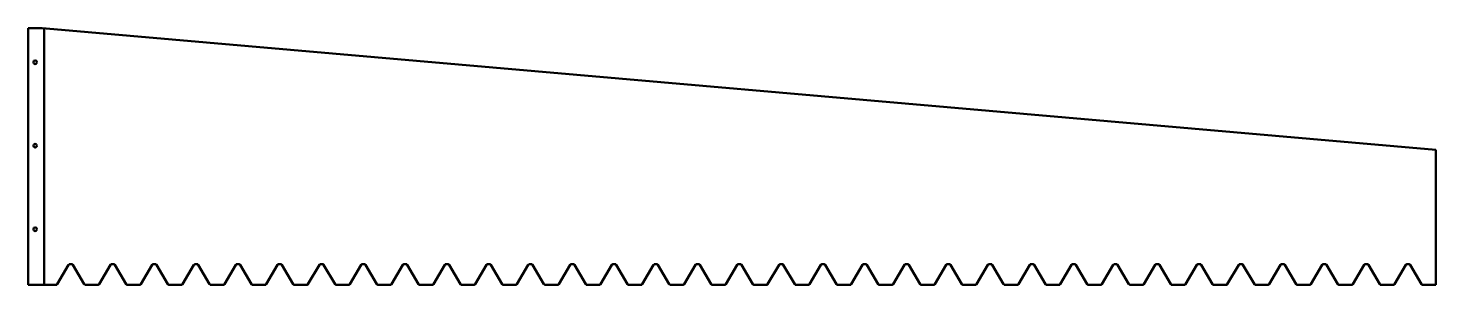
# Model space of a CAD drawing. Header units: millimetres. Extents: x 0 to 2021, y 0 to 369.
import ezdxf

# ---------------------------------------------------------------- set-up
doc = ezdxf.new("R2010")
doc.units = ezdxf.units.MM
for name, color, linetype, lineweight in [('IV_BEND', 250, 'Continuous', 50), ('IV_INTERIOR_PROFILES', 7, 'Continuous', 50), ('IV_OUTER_PROFILE', 7, 'Continuous', 50)]:
    doc.layers.add(name, color=color, linetype=linetype, lineweight=lineweight)

msp = doc.modelspace()

# ---------------------------------------------------------------- linework, layer by layer
at = {"layer": 'IV_BEND'}
msp.add_line((23.1, 0.2), (23.1, 369), dxfattribs=at)
at = {"layer": 'IV_INTERIOR_PROFILES'}
for centre in [(10, 320.2), (10, 200.2), (10, 80.2)]:
    msp.add_circle(centre, 2.55, dxfattribs=at)
at = {"layer": 'IV_OUTER_PROFILE'}
for p, q in [((20.3, 369.2), (0, 369.2)), ((0, 369.2), (0, 0.2)), ((26, 368.8), (20.3, 369.2)), ((2021.2, 194.3), (26, 368.8)), ((2021.2, 0.2), (2021.2, 194.3)), ((58.1, 29.2), (41.8, 1.2)), ((62.6, 30.2), (59.9, 30.2)), ((80.6, 1.2), (64.3, 29.2)), ((118.1, 29.2), (101.8, 1.2)), ((122.6, 30.2), (119.9, 30.2)), ((140.6, 1.2), (124.3, 29.2)), ((178.1, 29.2), (161.8, 1.2)), ((182.6, 30.2), (179.9, 30.2)), ((200.6, 1.2), (184.3, 29.2)), ((238.1, 29.2), (221.8, 1.2)), ((242.6, 30.2), (239.9, 30.2)), ((260.6, 1.2), (244.3, 29.2)), ((298.1, 29.2), (281.8, 1.2)), ((302.6, 30.2), (299.9, 30.2)), ((320.6, 1.2), (304.3, 29.2)), ((358.1, 29.2), (341.8, 1.2)), ((362.6, 30.2), (359.9, 30.2)), ((380.6, 1.2), (364.3, 29.2)), ((418.1, 29.2), (401.8, 1.2)), ((422.6, 30.2), (419.9, 30.2)), ((440.6, 1.2), (424.3, 29.2)), ((478.1, 29.2), (461.8, 1.2)), ((482.6, 30.2), (479.9, 30.2)), ((500.6, 1.2), (484.3, 29.2)), ((538.1, 29.2), (521.8, 1.2)), ((542.6, 30.2), (539.9, 30.2)), ((560.6, 1.2), (544.3, 29.2)), ((598.1, 29.2), (581.8, 1.2)), ((602.6, 30.2), (599.9, 30.2)), ((620.6, 1.2), (604.3, 29.2)), ((658.1, 29.2), (641.8, 1.2)), ((662.6, 30.2), (659.9, 30.2)), ((680.6, 1.2), (664.3, 29.2)), ((718.1, 29.2), (701.8, 1.2)), ((722.6, 30.2), (719.9, 30.2)), ((740.6, 1.2), (724.3, 29.2)), ((778.1, 29.2), (761.8, 1.2)), ((782.6, 30.2), (779.9, 30.2)), ((800.6, 1.2), (784.3, 29.2)), ((838.1, 29.2), (821.8, 1.2)), ((842.6, 30.2), (839.9, 30.2)), ((860.6, 1.2), (844.3, 29.2)), ((898.1, 29.2), (881.8, 1.2)), ((902.6, 30.2), (899.9, 30.2)), ((920.6, 1.2), (904.3, 29.2)), ((958.1, 29.2), (941.8, 1.2)), ((962.6, 30.2), (959.9, 30.2)), ((980.6, 1.2), (964.3, 29.2)), ((1018.1, 29.2), (1001.8, 1.2)), ((1022.6, 30.2), (1019.9, 30.2)), ((1040.6, 1.2), (1024.3, 29.2)), ((1078.1, 29.2), (1061.8, 1.2)), ((1082.6, 30.2), (1079.9, 30.2)), ((1100.6, 1.2), (1084.3, 29.2)), ((1138.1, 29.2), (1121.8, 1.2)), ((1142.6, 30.2), (1139.9, 30.2)), ((1160.6, 1.2), (1144.3, 29.2)), ((1198.1, 29.2), (1181.8, 1.2)), ((1202.6, 30.2), (1199.9, 30.2)), ((1220.6, 1.2), (1204.3, 29.2)), ((1258.1, 29.2), (1241.8, 1.2)), ((1262.6, 30.2), (1259.9, 30.2)), ((1280.6, 1.2), (1264.3, 29.2)), ((1318.1, 29.2), (1301.8, 1.2)), ((1322.6, 30.2), (1319.9, 30.2)), ((1340.6, 1.2), (1324.3, 29.2)), ((1378.1, 29.2), (1361.8, 1.2)), ((1382.6, 30.2), (1379.9, 30.2)), ((1400.6, 1.2), (1384.3, 29.2)), ((1438.1, 29.2), (1421.8, 1.2)), ((1442.6, 30.2), (1439.9, 30.2)), ((1460.6, 1.2), (1444.3, 29.2)), ((1498.1, 29.2), (1481.8, 1.2)), ((1502.6, 30.2), (1499.9, 30.2)), ((1520.6, 1.2), (1504.3, 29.2)), ((1558.1, 29.2), (1541.8, 1.2)), ((1562.6, 30.2), (1559.9, 30.2)), ((1580.6, 1.2), (1564.3, 29.2)), ((1618.1, 29.2), (1601.8, 1.2)), ((1622.6, 30.2), (1619.9, 30.2)), ((1640.6, 1.2), (1624.3, 29.2)), ((1678.1, 29.2), (1661.8, 1.2)), ((1682.6, 30.2), (1679.9, 30.2)), ((1700.6, 1.2), (1684.3, 29.2)), ((1738.1, 29.2), (1721.8, 1.2)), ((1742.6, 30.2), (1739.9, 30.2)), ((1760.6, 1.2), (1744.3, 29.2)), ((1798.1, 29.2), (1781.8, 1.2)), ((1802.6, 30.2), (1799.9, 30.2)), ((1820.6, 1.2), (1804.3, 29.2)), ((1858.1, 29.2), (1841.8, 1.2)), ((1862.6, 30.2), (1859.9, 30.2)), ((1880.6, 1.2), (1864.3, 29.2)), ((1918.1, 29.2), (1901.8, 1.2)), ((1922.6, 30.2), (1919.9, 30.2)), ((1940.6, 1.2), (1924.3, 29.2)), ((1978.1, 29.2), (1961.8, 1.2)), ((1982.6, 30.2), (1979.9, 30.2)), ((2000.6, 1.2), (1984.3, 29.2)), ((0, 0.2), (40.1, 0.2)), ((82.4, 0.2), (100.1, 0.2)), ((142.4, 0.2), (160.1, 0.2)), ((202.4, 0.2), (220.1, 0.2)), ((262.4, 0.2), (280.1, 0.2)), ((322.4, 0.2), (340.1, 0.2)), ((382.4, 0.2), (400.1, 0.2)), ((442.4, 0.2), (460.1, 0.2)), ((502.4, 0.2), (520.1, 0.2)), ((562.4, 0.2), (580.1, 0.2)), ((622.4, 0.2), (640.1, 0.2)), ((682.4, 0.2), (700.1, 0.2)), ((742.4, 0.2), (760.1, 0.2)), ((802.4, 0.2), (820.1, 0.2)), ((862.4, 0.2), (880.1, 0.2)), ((922.4, 0.2), (940.1, 0.2)), ((982.4, 0.2), (1000.1, 0.2)), ((1042.4, 0.2), (1060.1, 0.2)), ((1102.4, 0.2), (1120.1, 0.2)), ((1162.4, 0.2), (1180.1, 0.2)), ((1222.4, 0.2), (1240.1, 0.2)), ((1282.4, 0.2), (1300.1, 0.2)), ((1342.4, 0.2), (1360.1, 0.2)), ((1402.4, 0.2), (1420.1, 0.2)), ((1462.4, 0.2), (1480.1, 0.2)), ((1522.4, 0.2), (1540.1, 0.2)), ((1582.4, 0.2), (1600.1, 0.2)), ((1642.4, 0.2), (1660.1, 0.2)), ((1702.4, 0.2), (1720.1, 0.2)), ((1762.4, 0.2), (1780.1, 0.2)), ((1822.4, 0.2), (1840.1, 0.2)), ((1882.4, 0.2), (1900.1, 0.2)), ((1942.4, 0.2), (1960.1, 0.2)), ((2002.4, 0.2), (2021.2, 0.2))]:
    msp.add_line(p, q, dxfattribs=at)
for centre, start, end in [((59.9, 28.2), 90, 149.7436), ((62.6, 28.2), 30.2564, 90), ((119.9, 28.2), 90, 149.7436), ((122.6, 28.2), 30.2564, 90), ((179.9, 28.2), 90, 149.7436), ((182.6, 28.2), 30.2564, 90), ((239.9, 28.2), 90, 149.7436), ((242.6, 28.2), 30.2564, 90), ((299.9, 28.2), 90, 149.7436), ((302.6, 28.2), 30.2564, 90), ((359.9, 28.2), 90, 149.7436), ((362.6, 28.2), 30.2564, 90), ((419.9, 28.2), 90, 149.7436), ((422.6, 28.2), 30.2564, 90), ((479.9, 28.2), 90, 149.7436), ((482.6, 28.2), 30.2564, 90), ((539.9, 28.2), 90, 149.7436), ((542.6, 28.2), 30.2564, 90), ((599.9, 28.2), 90, 149.7436), ((602.6, 28.2), 30.2564, 90), ((659.9, 28.2), 90, 149.7436), ((662.6, 28.2), 30.2564, 90), ((719.9, 28.2), 90, 149.7436), ((722.6, 28.2), 30.2564, 90), ((779.9, 28.2), 90, 149.7436), ((782.6, 28.2), 30.2564, 90), ((839.9, 28.2), 90, 149.7436), ((842.6, 28.2), 30.2564, 90), ((899.9, 28.2), 90, 149.7436), ((902.6, 28.2), 30.2564, 90), ((959.9, 28.2), 90, 149.7436), ((962.6, 28.2), 30.2564, 90), ((1019.9, 28.2), 90, 149.7436), ((1022.6, 28.2), 30.2564, 90), ((1079.9, 28.2), 90, 149.7436), ((1082.6, 28.2), 30.2564, 90), ((1139.9, 28.2), 90, 149.7436), ((1142.6, 28.2), 30.2564, 90), ((1199.9, 28.2), 90, 149.7436), ((1202.6, 28.2), 30.2564, 90), ((1259.9, 28.2), 90, 149.7436), ((1262.6, 28.2), 30.2564, 90), ((1319.9, 28.2), 90, 149.7436), ((1322.6, 28.2), 30.2564, 90), ((1379.9, 28.2), 90, 149.7436), ((1382.6, 28.2), 30.2564, 90), ((1439.9, 28.2), 90, 149.7436), ((1442.6, 28.2), 30.2564, 90), ((1499.9, 28.2), 90, 149.7436), ((1502.6, 28.2), 30.2564, 90), ((1559.9, 28.2), 90, 149.7436), ((1562.6, 28.2), 30.2564, 90), ((1619.9, 28.2), 90, 149.7436), ((1622.6, 28.2), 30.2564, 90), ((1679.9, 28.2), 90, 149.7436), ((1682.6, 28.2), 30.2564, 90), ((1739.9, 28.2), 90, 149.7436), ((1742.6, 28.2), 30.2564, 90), ((1799.9, 28.2), 90, 149.7436), ((1802.6, 28.2), 30.2564, 90), ((1859.9, 28.2), 90, 149.7436), ((1862.6, 28.2), 30.2564, 90), ((1919.9, 28.2), 90, 149.7436), ((1922.6, 28.2), 30.2564, 90), ((1979.9, 28.2), 90, 149.7436), ((1982.6, 28.2), 30.2564, 90), ((40.1, 2.2), 270, 329.7436), ((82.4, 2.2), 210.2564, 270), ((100.1, 2.2), 270, 329.7436), ((142.4, 2.2), 210.2564, 270), ((160.1, 2.2), 270, 329.7436), ((202.4, 2.2), 210.2564, 270), ((220.1, 2.2), 270, 329.7436), ((262.4, 2.2), 210.2564, 270), ((280.1, 2.2), 270, 329.7436), ((322.4, 2.2), 210.2564, 270), ((340.1, 2.2), 270, 329.7436), ((382.4, 2.2), 210.2564, 270), ((400.1, 2.2), 270, 329.7436), ((442.4, 2.2), 210.2564, 270), ((460.1, 2.2), 270, 329.7436), ((502.4, 2.2), 210.2564, 270), ((520.1, 2.2), 270, 329.7436), ((562.4, 2.2), 210.2564, 270), ((580.1, 2.2), 270, 329.7436), ((622.4, 2.2), 210.2564, 270), ((640.1, 2.2), 270, 329.7436), ((682.4, 2.2), 210.2564, 270), ((700.1, 2.2), 270, 329.7436), ((742.4, 2.2), 210.2564, 270), ((760.1, 2.2), 270, 329.7436), ((802.4, 2.2), 210.2564, 270), ((820.1, 2.2), 270, 329.7436), ((862.4, 2.2), 210.2564, 270), ((880.1, 2.2), 270, 329.7436), ((922.4, 2.2), 210.2564, 270), ((940.1, 2.2), 270, 329.7436), ((982.4, 2.2), 210.2564, 270), ((1000.1, 2.2), 270, 329.7436), ((1042.4, 2.2), 210.2564, 270), ((1060.1, 2.2), 270, 329.7436), ((1102.4, 2.2), 210.2564, 270), ((1120.1, 2.2), 270, 329.7436), ((1162.4, 2.2), 210.2564, 270), ((1180.1, 2.2), 270, 329.7436), ((1222.4, 2.2), 210.2564, 270), ((1240.1, 2.2), 270, 329.7436), ((1282.4, 2.2), 210.2564, 270), ((1300.1, 2.2), 270, 329.7436), ((1342.4, 2.2), 210.2564, 270), ((1360.1, 2.2), 270, 329.7436), ((1402.4, 2.2), 210.2564, 270), ((1420.1, 2.2), 270, 329.7436), ((1462.4, 2.2), 210.2564, 270), ((1480.1, 2.2), 270, 329.7436), ((1522.4, 2.2), 210.2564, 270), ((1540.1, 2.2), 270, 329.7436), ((1582.4, 2.2), 210.2564, 270), ((1600.1, 2.2), 270, 329.7436), ((1642.4, 2.2), 210.2564, 270), ((1660.1, 2.2), 270, 329.7436), ((1702.4, 2.2), 210.2564, 270), ((1720.1, 2.2), 270, 329.7436), ((1762.4, 2.2), 210.2564, 270), ((1780.1, 2.2), 270, 329.7436), ((1822.4, 2.2), 210.2564, 270), ((1840.1, 2.2), 270, 329.7436), ((1882.4, 2.2), 210.2564, 270), ((1900.1, 2.2), 270, 329.7436), ((1942.4, 2.2), 210.2564, 270), ((1960.1, 2.2), 270, 329.7436), ((2002.4, 2.2), 210.2564, 270)]:
    msp.add_arc(centre, 2, start, end, dxfattribs=at)

doc.saveas('drawing.dxf')
